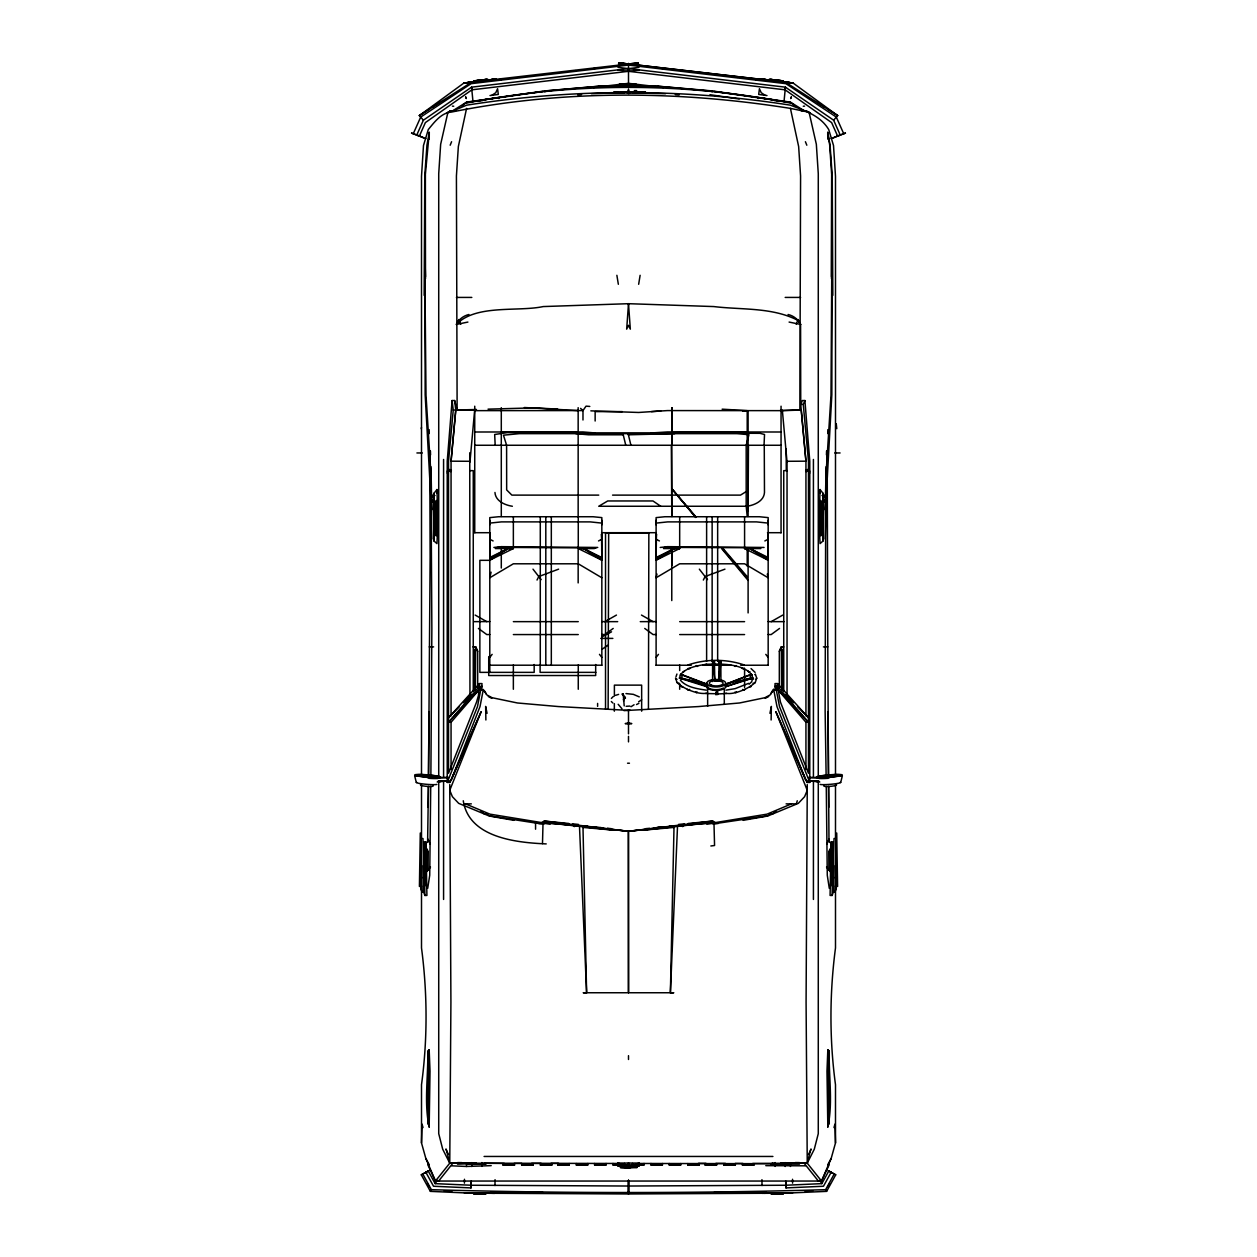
<?xml version="1.0" encoding="UTF-8"?>
<svg xmlns="http://www.w3.org/2000/svg" width="1257" height="1257" viewBox="0 0 1257 1257"><rect width="100%" height="100%" fill="white"/><g stroke="black" fill="none" stroke-linecap="round" stroke-linejoin="round"><path stroke-width="1.5" d="M431.795 509.698L431.214 478.414L426.013 395.217L425.07 295.348L425.322 175.084L429.281 132.362L426.956 145.026L424.756 175.65M425.495 278.645L425.322 175.084M429.737 450.729L430.13 557.04L428.511 775.333L428.967 711.619M628.029 1166.873C629.066 1167.14 629.427 1166.103 628.5 1163.055L639.373 1163.055L638.902 1166.135L634.455 1166.685L635.916 1165.773M626.206 1166.622C620.471 1166.637 632.585 1167.753 628.5 1163.055L617.627 1163.055L618.098 1166.135L621.272 1166.166M427.883 1105.532L427.773 1105.06M621.649 1166.323L620.738 1166.292L628.5 1166.135L628.5 1164.878L628.5 1166.119L632.522 1166.087M712.562 681.561L712.609 660.946L714.872 680.477M782.341 690.344L782.498 649.445M424.175 295.379L424.772 175.179L425.165 394.729L429.721 478.084M471.296 1181.376L471.124 1185.241L435.158 1183.638L428.197 1170.99L425.856 1172.278L433.539 1186.247L470.998 1187.912L471.029 1181.36M475.366 689.779L475.633 646.931L473.26 646.915L475.633 646.931L477.676 651.299L477.676 686.888M421.284 1174.824L428.92 1170.644L421.284 1174.824L430.381 1191.369L470.872 1193.176L628.469 1193.961L628.547 1180.213L628.531 1193.961L786.128 1193.16L826.619 1191.369L835.716 1174.824L828.803 1170.99L821.842 1183.638L785.876 1185.241L785.704 1181.376M807.245 787.998L806.083 1002.128L807.245 1163.165L821.528 1181.046L829.133 1164.878M828.929 851.099L828.803 869.938L830.783 869.938L830.877 854.87M829.306 1096.591L829.447 1097.817L829.683 1096.921M829.714 1101.619L829.369 1103.819L829.746 1102.766M829.761 1103.677L829.321 1103.85M428.276 807.371L428.433 786.411L427.6 842.473M427.521 1104.652L427.647 1105.532M427.82 1100.016C427.396 1095.334 428.59 1102.876 427.207 1100.299C427.05 1101.902 427.914 1099.954 427.946 1100.268M427.584 1099.388L427.804 1098.068M831.238 884.19L831.05 842.08L833.061 842.096L833.187 892.533L832.103 895.455L830.091 895.455L831.05 842.08M421.504 775.522L421.504 176.389L423.483 145.513L428.276 129.581C434.215 122.353 441.38 112.611 451.514 112.062C563.01 89.624 678.293 90.598 790.417 108.385L798.651 146.566L800.583 175.949L799.876 410.018L780.267 410.426M829.101 1103.426L829.431 1101.729L829.746 1102.986M513.359 516.737L513.359 548.555L489.79 560.182L490.104 534.005L489.79 539.253L493.105 540.95M679.676 516.737L679.676 548.555L656.107 560.182L656.437 534.005L656.107 539.253L659.422 540.95M772.521 1163.291L807.245 1163.165L814.3 1149.197L818.276 1133.657L818.276 780.927M829.651 1099.781L829.887 1101.446L829.856 1099.718M489.9 548.555L489.79 558.438L508.032 548.555L489.79 560.182M656.233 548.555L656.107 558.438L674.365 548.555L656.107 560.182M464.414 1183.151L464.462 1179.27M494.975 1185.508L495.054 1179.679M829.117 1107.087L829.369 1106.034M829.683 1101.368L829.149 1098.068L829.856 1101.415L829.384 1099.718M430.727 786.458L429.721 875.233L427.71 888.306L425.824 885.038M430.884 775.27L431.858 628.877L430.884 466.661M420.278 833.014L419.414 886.436L421.378 886.436L421.724 865.602M426.484 872.059L426.877 848.726M427.459 849.889L427.113 871.258L430.475 867.126M427.349 1101.431L427.459 1099.749L427.081 1101.069M427.647 1100.802L427.757 1101.336M829.4 1101.368L829.29 1101.258M628.5 89.985L628.437 92.798L628.5 89.216M771.122 719.994L771.358 706.403L769.944 713.316M825.205 509.698L826.116 466.661M832.103 895.455L833.061 842.096M835.057 891.92L836.031 838.545L834.019 838.545L833.045 891.92L835.057 891.92L836.188 888.762L836.031 838.545M648.439 708.744L648.848 532.952L608.671 532.952L605.528 533.141L605.528 709.058M427.317 1096.921L427.569 1097.848L427.914 1096.591M427.239 1103.677L427.93 1104.4L427.286 1101.729M427.899 1103.426L427.286 1102.326M670.39 992.747L674.035 826.069L677.523 826.038L670.39 992.747L673.595 992.747L583.405 992.747L586.61 992.747L582.965 826.069L579.477 826.038L586.61 992.747M718.658 681.043L719.083 660.868L719.083 663.382M825.205 539.002L827.326 451.216M827.75 433.571L827.844 429.643M831.506 278.645L831.71 175.54L829.683 144.995L827.719 132.362L830.044 145.026L832.244 175.65M429.046 1054.686L429.171 1049.752L427.741 1051.308C428.37 1076.322 423.876 1102.656 429.171 1127.01L430.02 1071.121L429.171 1049.752L429.171 1059.415M542.49 843.604L543.008 823.508M628.437 92.782L628.5 90.048M427.584 1098.162L427.694 1098.995M427.569 1102.169L427.914 1101.933M608.137 708.744L608.671 532.952M427.867 1164.878L435.472 1181.046L449.755 1163.165L452.897 1163.165L438.646 1181.03L435.472 1181.046L425.84 1158.483L421.504 1142.959L422.038 1124.119L423.012 1127.56M826.446 454.908L826.572 450.996M831.506 276.666L831.678 175.084M427.93 1107.197L427.71 1105.736M829.573 1107.213L829.306 1105.861M829.227 1105.06L829.149 1105.343M427.616 1098.209L427.946 1099.137L427.396 1097.251M827.766 139.197L827.719 132.362M829.494 1101.226L829.557 1100.126M829.604 1099.388L829.604 1097.251M427.27 1104.369L427.521 1103.677A4.509 1.257 -89.9 0 1 427.521 1104.165L427.899 1104.4M470.998 1187.912L471.124 1185.241M504.356 1163.448L484.479 1163.291M427.679 1100.692L427.443 1100.095M764.036 445.261L764.523 434.482L760.029 433.319L651.425 432.958L667.514 431.937L781.053 431.999M427.443 1100.912L427.27 1100.111M820.601 532.748L820.758 503.711M822.974 541.044L823.744 508.865L822.926 493.184L820.02 489.539L819.14 525.489L820.067 543.605L822.974 541.044L822.141 525.002L822.926 493.184M434.026 541.044L434.859 525.002L434.074 493.184L436.98 489.539L437.86 525.489L436.933 543.605L434.026 541.044L433.256 508.865L434.074 493.184M436.242 503.711L436.399 532.748M436.792 493.09L436.98 489.539M819.14 505.707L820.947 507.262L819.423 500.616L820.664 500.6L820.915 535.812L821.559 530.658M829.384 1105.532L829.447 1104.652M829.589 1100.818L829.73 1100.111M634.282 92.798L634.408 90.598L636.592 90.583L636.419 92.782M420.105 116.492L419.367 115.565L463.849 83.088L496.326 79.002L483.207 80.747L484.699 80.369M423.939 842.096L423.813 892.533L424.897 895.455L426.909 895.455L425.95 842.08L423.939 842.096L424.897 895.455M425.95 842.08L425.762 884.19M748.104 510.719L748.449 445.261M420.969 838.545L420.812 888.762L421.943 891.92L423.955 891.92L422.981 838.545L420.969 838.545L421.943 891.92M427.207 777.58L427.27 776.716M427.569 777.643L427.631 776.779M437.216 777.627L437.342 776.056M437.562 777.706L437.687 776.135M513.893 820.334L489.224 816.013L458.679 803.349L452.41 796.702L449.755 790.307L481.07 711.886L451.672 779.089L449.755 782.435L447.225 782.42L447.225 461.193L452.096 400.543L454.625 400.543L455.772 410.018L451.059 461.178L451.059 715.846M469.961 462.057L474.659 410.143L453.243 410.018L452.096 400.543M784.007 101.707L785.421 87.157L618.067 67.391M481.588 690.062L481.997 683.572L479.467 683.572L478.446 695.53L476.529 702.144L448.529 773.275L448.529 461.178L453.243 410.018M716.066 693.345L715.767 694.665L716.129 692.528L716.129 694.524A2.043 1.791 0 0 0 718.03 693.33M427.867 1106.459L427.207 1107.15L427.537 1105.956M455.772 410.018L451.059 461.178L469.961 461.288M451.059 769.363L451.059 722.272L481.997 686.416L479.467 686.416L480.787 689.559L477.471 706.623L447.225 782.42M480.787 689.559L483.317 689.559L480.001 706.623L451.672 779.089M785.122 82.208L790.732 82.695M718.611 680.477L720.858 660.946L720.921 681.561M718.815 681.231L719.633 674.129M720.245 668.803L720.858 660.946M829.117 1106.443L828.866 1105.861M601.836 524.829L601.836 520.304M627.84 1166.685L627.934 1165.789M627.84 1167.737L627.573 1166.512L629.427 1166.072M768.168 524.829L768.168 520.304M764.696 79.694L762.826 79.254L772.285 80.574M788.532 82.585L792.884 82.899L790.386 82.773M819.674 535.812L820.947 525.52M472.695 82.004L470.417 82.286L638.367 62.85L628.5 64.013L618.633 62.85L793.151 83.088L837.633 115.565L836.895 116.492M829.211 1098.099L829.211 1099.074L829.416 1098.162M709.969 94.699L739.242 99.02M427.459 1106.223L427.239 1106.946M421.284 428.668L421.472 427.459M496.075 79.191L490.591 79.819M638.65 284.286L640.127 275.299M833.375 137.846L840.226 135.002L837.586 136.007L831.615 122.589L785.091 89.813L785.421 87.157L833.627 120.201L840.226 135.002L845.427 133.085M749.958 671.709A2.058 1.65 -55.9 0 1 747.915 670.971C735.864 663.13 718.046 663.885 705.915 664.309M754.907 674.726A2.058 1.838 -34.4 0 0 755.331 674.035L756.714 678.152L755.331 682.268C749.062 688.899 732.988 695.168 725.823 693.22M427.317 1098.162L427.396 1099.388M829.227 1106.396L829.573 1106.097M495.887 80.102L496.091 79.034M489.79 524.829L489.79 520.304M656.107 524.829L656.107 520.304M466.583 108.385L458.349 146.566L456.417 175.949L457.124 410.018L476.45 409.483M829.384 1098.319L829.636 1098.115M435.566 503.931L436.336 500.6L437.577 500.616L436.053 507.262L437.86 505.707M491.078 572.186L489.79 577.764L513.359 563.796L578.267 563.796L601.836 577.764M656.971 574.04L656.107 577.764L679.676 563.796L744.584 563.796L768.168 577.764L767.304 574.04M494.598 1192.28L494.362 1193.302L487.732 1193.254M840.697 782.467L842.379 775.695M810.765 1149.244L807.245 1163.165L804.103 1163.165L818.354 1181.03L821.528 1181.046L831.16 1158.483L835.496 1142.959L835.496 1084.728C829.369 1039.413 829.526 993.266 835.496 947.935L835.496 885.871M797.252 800.756L796.388 803.867L786.112 803.867M805.941 715.814L805.941 461.178L800.74 404.393L800.583 324.416C798.195 319.404 793.497 315.711 788.045 314.501M495.557 547.973L501.402 546.669L597.751 547.455M663.759 547.785L667.718 546.669L764.067 547.455M833.988 1127.56L834.962 1124.119L835.496 1142.959M706.434 693.22C699.128 694.807 683.274 689.15 676.926 682.268L675.543 678.152A2.058 1.901 0 0 0 677.067 679.346M805.69 470.872L805.941 470.039L806.051 471.045M675.999 676.785L676.926 674.035M681.404 678.136L682.504 674.836L706.497 683.965L705.35 685.615L681.404 678.136L706.497 683.965M753.603 679.047A2.058 1.901 0 0 1 752.833 678.152L725.729 686.636A9.6 3.755 0 0 1 716.129 690.392A9.6 3.755 0 0 1 706.528 686.636L706.858 685.662M623.441 699.458L625.342 697.839L623.629 699.426L623.645 701.17M829.117 1102.892L829.086 1101.933M796.262 324.337L797.849 320.079L800.583 324.416L789.097 322.075M483.317 689.559L486.883 694.932L492.084 697.714L517.444 702.977L558.391 706.56L628.5 710.378L698.609 706.56L739.556 702.977L764.916 697.714L770.117 694.932L773.495 689.307M467.903 322.075L456.417 324.416C475.727 304.037 518.041 312.003 543.197 306.567L628.5 303.691L713.803 306.567C741.85 309.96 772.034 307.085 797.771 320.299M450.179 145.215L451.593 141.727M807.245 784.541L807.245 790.307L804.59 796.702L798.321 803.349L767.776 816.013L743.107 820.334M807.245 790.307L775.93 711.886L805.328 779.089L807.245 782.435L809.775 782.42L779.529 706.623L776.213 689.559L777.533 683.572L775.003 683.572L775.412 690.062M803.27 404.393L804.904 400.543L802.375 400.543L800.74 404.393L803.27 404.393L808.471 461.178L808.471 773.275L780.471 702.144L777.533 686.416L775.003 686.416L805.941 722.272L805.941 769.363M826.76 844.248L828.976 839.173L828.583 786.411L828.724 807.371M450.305 781.461L481.07 711.886M411.573 133.085L413.286 133.698L420.702 117.058L471.092 83.669L638.509 63.903M638.933 67.391L471.579 87.157L423.373 120.201L416.774 135.002L413.286 133.698M423.625 137.846L416.774 135.002L419.414 136.007L425.385 122.589L471.909 89.813L639.247 70.046M630.401 1167.706C633.167 1163.024 627.966 1168.523 631.297 1165.71M779.324 651.299L781.367 646.915L783.74 646.915L781.367 646.931L779.324 651.299L779.324 686.888M827.829 1127.01C833.124 1102.656 828.63 1076.322 829.259 1051.308L827.829 1049.752L826.98 1071.121L827.829 1127.01L827.829 1121.228M822.942 500.742C826.336 504.293 827.42 493.027 822.157 495.541M770.887 693.88L772.238 691.193M772.332 692.277L773.683 689.559L776.213 689.559M537.022 580.043L538.766 576.554L558.611 569.154M703.339 580.043L705.098 576.554L724.943 569.154M808.502 1154.429L811.158 1149.197M639.373 1163.055L627.62 1166.936L629.427 1166.48M458.978 319.482L456.417 324.416C458.679 319.341 463.629 315.711 468.955 314.501M827.75 1164.689L831.16 1158.483M422.776 1173.975L431.402 1189.688C562.712 1193.459 694.288 1193.459 825.598 1189.688L834.224 1173.975M827.766 1187.174L829.526 1183.968M831.176 885.038L829.29 888.306L827.279 875.233L826.273 786.458M430.381 1191.353L431.402 1189.688M435.158 1183.638L437.2 1180.402M706.528 683.227L707.817 681.341A9.6 3.755 0 0 1 723.482 680.807A9.6 3.755 0 0 1 719.413 686.746A9.6 3.755 0 0 1 706.528 683.227L706.528 686.636L679.409 678.152L680.665 674.428C687.155 667.153 697.478 665.66 706.623 664.262M447.225 471.312L448.529 469.411L451.059 469.851M447.225 473.009L448.529 471.092L451.059 471.532M611.389 698.405L613.212 696.551M574.245 826.635L575.36 825.111M489.79 657.38L492.147 654.363M656.107 657.38L658.464 654.363M705.617 693.503L716.38 693.738M634.219 1166.637L633.371 1166.182L634.141 1166.465M622.498 694.791L622.184 693.785L625.467 698.028M833.627 120.201L837.618 115.55L828.002 109.28M434.843 495.541C429.894 493.247 429.878 503.916 434.843 501.622M451.059 722.272L448.529 722.256L479.467 686.416M822.157 501.622L825.205 501.213M479.467 683.572L448.529 717.763L459.245 706.811M624.666 1166.26C619.151 1166.779 630.244 1165.349 626.253 1166.59M620.722 1166.7L624.148 1166.622L623.189 1166.009A5.107 0.848 -0.5 0 0 621.492 1166.197L623.598 1166.245M448.529 722.256L481.997 686.416M631.203 1165.805C633.182 1166.465 630.637 1166.842 632.507 1166.496M629.616 1166.716L632.837 1166.637M463.252 702.71L471.281 694.508M627.604 1166.527L628.971 1165.773L626.662 1166.056L629.191 1166.056M459.229 320.299L460.738 324.337M632.24 1166.103L629.6 1166.276M749.141 684.185L751.592 681.875L752.833 678.152L751.592 674.428L747.915 670.971M633.308 1166.04L634.141 1166.025M634.848 1166.135C638.76 1165.93 631.014 1166.449 633.874 1166.512M725.729 686.636L750.853 678.136L749.753 674.836L724.441 684.751L725.729 686.636L724.441 684.751L751.592 674.428A2.058 1.838 -34.4 0 0 752.315 675.26M775.899 811.221L772.914 813.766L769.048 814.237M462.026 105.855L466.583 102.304L543.008 91.447M635.036 1166.135L636.121 1166.622L634.785 1166.559M626.237 1166.15C628.091 1165.396 622.011 1166.276 627.369 1165.758M622.859 1165.946L624.179 1166.292M613.196 628.437L604.853 634.565L601.836 634.518M779.529 628.437L771.17 634.565L768.168 634.518M602.04 649.272L608.027 645.187M423.373 120.201L419.382 115.55L428.998 109.28M432.204 107.191L438.614 103.011M631.03 706.733L634.062 704.753M638.619 701.783L641.651 699.819M419.382 115.55L470.919 82.632L463.849 83.088L496.326 79.002L490.733 79.804M626.677 1166.48L628.076 1166.512M452.174 111.135L466.583 102.116L544.925 90.913L599.055 86.199L657.945 86.199L712.075 90.913L790.417 102.116L804.826 111.135M746.187 491.581L740.514 495.117L612.568 495.117M624.446 1166.26L620.817 1166.732L623.126 1166.575A5.107 0.848 -0.5 0 0 621.508 1166.622L620.848 1166.276M789.805 1163.338L787.055 1163.998L789.616 1163.306M476.309 1163.338L473.638 1163.998L476.167 1163.306M716.396 690.926L718.046 690.706L716.129 694.037L726.625 693.503M446.534 113.13L450.462 111.04M601.836 621.587L604.853 621.649L616.464 615.066M768.168 621.587L771.17 621.649L782.797 615.066M451.389 470.275L451.027 471.249M450.132 111.04L447.932 112.25L440.657 144.288L438.724 173.67L438.724 777.046M626.127 1166.229C623.126 1166.245 626.882 1166.936 629.003 1165.773M765.277 698.342L768.703 696.504M602.166 636.749L611.546 631.815M636.529 704.548L638.886 703.339M598.521 540.95L601.836 539.253L601.506 534.005L601.836 558.438L583.578 548.555L601.836 560.182L601.71 548.555M764.837 540.95L768.168 539.253L767.838 534.005L768.168 558.438L749.91 548.555L768.168 560.182L768.043 548.555M748.559 683.368L735.141 688.647L725.965 690.14M634.298 1166.685L637.158 1165.852L637.048 1167.47L628.673 1167.989L620.534 1167.549L620.015 1165.977L635.932 1165.726M491.88 95.296L495.777 92.719L497.568 88.713L498.306 94.416L490.01 95.548M489.79 557.495L508.032 548.555M656.107 557.495L674.365 548.555M632.161 1166.575L631.438 1166.213M829.463 1101.006L829.29 1100.126M635.775 1165.695L635.036 1166.559M791.501 803.867L767.069 814.143L706.764 823.995M453.148 110.867L466.583 105.179C573.836 88.351 683.164 88.351 790.417 105.179C804.684 110.695 820.35 115.44 828.724 129.581L833.517 145.513L835.496 176.389L835.496 775.522M453.51 110.773L450.006 111.04L455.678 110.726M845.442 133.101L836.911 136.385M831.128 138.631L837.586 136.007M432.361 501.622L433.461 498.558L432.361 495.525M491.566 79.71L492.964 79.505A79.254 30.278 83.3 0 0 493.608 79.395L492.304 79.694M824.639 495.525L823.539 498.558L824.639 501.622M631.313 1166.229L629.788 1166.292L630.904 1166.637M485.611 1163.699L481.824 1163.416M629.836 1166.245L631.045 1165.726M629.836 1166.669L630.904 1166.213M439.777 781.226L447.115 780.848M823.885 785.704C822.298 787.401 838.152 786.096 836.518 784.651M615.569 695.325L618.633 694.383M494.08 79.317L484.715 80.574M687.94 665C705.994 658.809 726.263 658.809 744.317 665M627.07 84.942L635.728 84.863L634.785 84.863M818.967 781.178L816.39 781.618M634.785 85.287L635.885 84.172L627.62 84.188C628.641 87.047 630.684 84.093 627.777 85.005M630.605 85.429L628.217 85.382L630.951 85.319M638.273 1163.463L772.914 1163.699L772.191 1163.291M765.796 1165.648L805.376 1165.82M624.132 1166.747L623.378 1166.402M749.549 674.915L751.592 674.428M625.782 85.319C625.562 84.643 622.388 85.869 626.646 85.335M750.853 678.136L725.76 683.965L726.892 685.615M724.441 684.751L728.227 683.871M745.26 679.911L752.833 678.152L750.743 678.167M475.24 1163.542L457.517 1164.155M470.024 1163.526L466.551 1164.328L466.551 1166.465L491.204 1165.648M717.857 694.555L716.537 694.288A2.058 1.681 0 0 0 718.03 693.188M818.087 777.109L820.161 776.669M622.278 85.366L623.095 85.366L620.33 84.957L636.529 85.256L619.371 85.319L619.355 84.25L627.62 84.188M627.557 763.219L629.443 763.219M628.484 84.973C629.694 84.738 626.065 85.366 631.234 85.303M628.83 1166.669L637.048 1166.402L620.518 1166.496L637.048 1167.47M495.777 79.097L493.954 79.301M805.941 469.851L808.471 469.411L809.775 471.312M805.941 471.532L808.471 471.092L809.775 473.009M620.33 85.382L623.095 84.926M440.61 781.618L438.033 781.178M466.504 82.789L464.116 82.899L466.708 82.758M624.053 85.397L625.876 85.46L624.525 85.397M634.486 84.863L631.862 84.989L635.649 84.863L632.428 84.895M632.02 84.973L634.062 85.287M621.681 85.397L620.361 85.382L621.995 84.926M713.033 823.948L767.697 815.809M628.799 85.272L627.384 85.35L627.526 84.203L635.885 84.172M461.775 1162.615L457.517 1162.599M482.688 99.963L498.683 97.59L498.683 98.533M420.482 784.651C418.848 786.096 434.702 787.401 433.115 785.704M466.583 103.215L466.583 103.058C573.538 82.176 683.462 82.176 790.417 103.058L790.417 103.215M478.257 80.385L475.413 80.747M492.288 79.537L493.687 79.348M489.193 80.008L481.227 80.982M491.456 79.819L494.08 79.474M710.865 845.977L714.557 845.505L713.992 823.508M471.831 82.176L473.025 82.035L463.849 83.088M474.879 81.736L474.47 81.815M483.725 80.668L480.064 81.139L483.709 80.621M486.758 80.401L490.057 79.977L488.077 80.165M623.959 710.629L630.26 710.284M645.375 829.62L674.365 826.022M678.23 825.535L685.961 824.576M474.36 1163.903L469.16 1163.903M787.84 1163.903L782.64 1163.903M481.227 80.039L487.779 79.317L484.071 79.71M464.132 83.041L468.845 82.538M480.221 81.061L483.002 80.715M477.597 81.218L483.191 80.637M483.159 79.867L486.522 79.458L484.589 79.647M476.089 81.579L479.373 81.202M477.487 80.464L479.703 80.212M481.714 80.039L483.882 79.788M482.264 80.935L484.024 80.731M497.835 79.867L501.747 79.411M519.298 77.337L523.195 76.881M571.951 71.115L575.847 70.659M593.398 68.585L597.295 68.129M614.846 66.055L618.743 65.584M476.89 101.251L482.719 100.56M593.508 87.471L628.5 83.339L663.492 87.471M483.065 79.819L473.59 80.951L476.23 80.668M479.797 80.841L481.321 80.652M478.854 80.982L482.719 80.527M478.461 80.432L480.284 80.212M470.809 82.004L478.713 81.265M466.19 82.852L471.878 82.208M621.539 85.02L620.471 85.067M475.382 80.778L477.361 80.542M437.2 781.995L448.152 780.786L438.803 781.273M656.845 827.782L662.518 827.169L656.767 827.467M674.035 826.069L628.437 831.301L543.857 821.025L568.855 823.492M643.065 830.123L714.966 822.267L678.45 825.629M628.484 84.188L627.384 85.35L628.877 84.91M467.855 82.648L464.116 82.899M622.278 84.942L623.032 85.382M490.104 523.069L501.402 521.891L590.224 521.891L601.506 523.069M656.437 523.069L667.718 521.891L756.541 521.891L767.838 523.069M493.875 547.455L501.402 546.669M660.192 547.455L667.718 546.669M678.513 824.435L684.295 823.869M688.145 823.492L713.143 821.025L628.5 831.286L555.327 823.571L538.829 823.524L489.303 815.809M624.242 84.926L625.687 85.005M632.428 85.319C639.153 84.69 631.391 86.639 631.093 84.188M645.799 828.646L649.633 828.284M657.317 827.577L661.166 827.232M668.85 826.509L674.616 825.99M577.717 94.919L581.598 94.574M591.293 93.709L614.72 92.845M646.946 829.824L674.161 827.405M775.176 1163.416L771.389 1163.699M544.925 91.038L599.055 86.277L599.055 87.22M771.217 1193.192L781.367 1193.034M509.556 548.853L513.359 548.555L495.337 548.555M675.873 548.853L679.676 548.555L663.476 548.555M674.71 433.649L628.406 434.796M640.614 91.902L642.358 91.84L640.614 91.902L640.771 92.782L645.14 92.719L643.411 91.84C651.535 92.075 632.067 91.698 645.14 91.902M641.997 92.704L640.614 92.704L642.327 91.871M627.384 84.926L628.736 84.895M628.437 85.287L627.777 85.335M427.789 1105.877L427.883 1106.443M660.742 411.008L638.65 412.469L590.853 410.85M633.732 85.397L632.617 85.413M629.144 85.005L632.082 85.413M651.425 411.605L667.514 410.583L781.053 410.646M621.021 84.942L621.257 84.957M785.075 1193.05L792.711 1192.862L762.119 1193.286L765.262 1193.286M803.27 106.232L804.574 106.154M629.788 723.325L625.2 723.592L631.8 723.592L627.212 723.325M629.584 84.942L631.454 85.366M626.127 706.293L629.93 706.088M617.753 91.84L618.193 92.782L614.107 92.782L615.647 91.871M615.239 91.855C616.92 92.421 612.646 92.987 615.254 92.719M627.777 84.91L628.469 84.863M629.27 85.005L630.605 85.005M629.82 85.366L630.857 85.429M785.876 1185.241L786.002 1187.912L823.461 1186.247L831.144 1172.278L828.08 1170.644L835.716 1174.824M805.108 1191.322L812.698 1190.976M626.834 84.91L625.263 85.005L626.379 84.91M625.687 1166.245L627.29 1166.197M625.405 92.704L624.21 91.855L628.076 92.719M782.341 410.709L801.228 410.018L805.941 461.178L787.039 461.288L787.039 695.341M782.671 1193.066L782.388 1193.019M645.14 92.767L641.997 91.824M488.046 409.153L534.429 407.849L557.762 409.122M625.185 91.902L627.29 91.902L624.76 91.918M486.003 1164.155L471.768 1164.359L471.768 1166.48M799.483 1164.155L770.997 1164.155M617.281 91.887L614.186 91.855L617.281 91.902L617.281 92.782M614.107 92.782L615.537 92.751M773.385 1194.087L772.269 1194.119L776.292 1194.103M781.053 1194.024L782.247 1193.993L778.146 1194.009M640.756 92.767L641.651 92.767M485.626 1193.207L474.329 1193.066M630.338 91.902L633.434 91.918L633.434 92.782L629.427 92.704L630.338 91.918C629.16 96.082 624.242 90.551 630.213 92.657M742.981 411.196L746.909 411.118M473.936 621.649L489.79 621.587M640.253 621.649L656.107 621.587M489.79 634.518L486.773 634.565L478.414 628.437M656.107 634.518L653.09 634.565L644.747 628.437M439.369 777.674L448.435 777.517L439.102 777.674M774.375 1194.071L771.107 1194.15L775.05 1194.119M780.063 1194.04L783.362 1193.977L779.387 1193.993M783.315 1193.082L792.193 1192.893M773.919 1194.071L779.12 1193.993M778.9 1194.071L780.55 1194.04M622.843 91.918L619.418 91.902L619.418 92.782L622.985 92.782L622.529 91.918M782.451 1163.244L807.245 1162.851M435.472 1181.046L821.528 1181.046M763.989 1193.286L762.402 1192.28M775.538 1193.427L778.13 1193.38M775.538 1194.056L776.826 1194.024M777.612 1194.087L779.089 1194.071M625.342 697.839L624.399 696.441M651.425 432.958L595.142 432.958L582.981 431.937L507.388 432.628L494.677 434.482L495.179 445.261M672.024 432.628L747.208 431.999M809.885 780.848L817.223 781.226M454.327 1163.196L461.696 1163.149M769.771 1193.27L764.177 1193.302M619.355 84.25L627.526 84.203M627.526 85.256L619.371 85.319L635.885 85.225M817.773 780.801L809.979 780.848M767.037 1193.27L769.268 1193.254M621.948 1166.292L622.875 1166.37M785.986 1185.241L628.5 1186.027L471.014 1185.241M713.897 1192.532L766.047 1192.264M822.439 495.651L824.938 495.635M822.439 501.527L824.938 501.527M601.836 665.204L489.79 665.204M768.168 665.204L740.734 665.252M805.941 722.272L808.471 722.256L777.533 686.416M484.086 1156.456L772.914 1156.456M514.066 1163.432L521.828 1163.416M531.522 1163.401L541.217 1163.385M550.927 1163.369L558.689 1163.353M618.727 1163.463L449.755 1163.165L442.7 1149.197L438.724 1133.657L438.724 780.927M503.083 1165.082L514.522 1165.066L514.522 1163.652M521.655 1163.636L521.655 1165.145L533.094 1165.035L533.094 1163.621M540.4 1163.605L540.4 1165.113L551.839 1165.003L551.839 1163.589M557.747 1163.573L557.747 1165.082L569.185 1164.972M576.319 1164.956L587.757 1164.94M594.577 1164.925L606.031 1164.893M613.007 1164.893L624.446 1164.862L624.446 1163.448M514.522 1165.16L503.083 1165.176L503.083 1163.668M521.655 1165.145L533.094 1165.129M540.4 1165.113L551.839 1165.098M557.747 1165.082L569.185 1165.066L569.185 1163.558M618.727 1164.972L613.007 1164.988L613.007 1163.463M599.055 86.34L657.945 86.466M614.107 91.918L618.193 91.918M624.21 91.855L626.347 91.887L626.347 92.751M618.633 92.845L624.509 92.845M632.35 92.845L665.566 93.709M429.234 139.197L429.281 132.362M456.417 297.422L471.815 297.422M785.185 297.422L800.583 297.422M474.737 410.646L582.981 410.583L586.045 406.137L589.8 406.435M622.309 411.605L595.142 411.605L595.142 421.016M474.737 431.999L578.157 431.937M595.142 432.958L501.292 431.999M623.236 434.796L588.559 434.796L575.832 433.649M474.737 445.261L781.053 445.261M416.915 452.96L422.258 452.96M834.742 452.96L840.085 452.96M469.694 470.652L473.26 470.652L473.26 691.067M787.306 470.652L783.74 470.652L783.74 691.067M598.741 495.117L511.866 495.117L506.665 489.916L506.602 445.261L503.46 435.189L519.33 433.649L736.916 433.649L748.968 434.686L746.187 445.261L746.187 506.257L747.208 516.438M474.737 532.701L489.916 532.701M601.553 532.701L656.17 532.701M767.493 532.701L781.053 532.701M501.197 547.392L596.069 547.973M667.514 547.392L760.516 547.785M594.467 548.555L578.267 548.555L578.267 516.737M760.784 548.555L744.584 548.555L744.584 516.737M489.79 560.323L479.86 560.323L479.86 672.369L534.178 672.369L534.178 664.513M513.359 621.649L578.267 621.649M604.853 621.649L617.69 621.649M679.676 621.649L744.584 621.649M771.17 621.649L784.007 621.649M513.359 634.565L578.267 634.565M679.676 634.565L744.584 634.565M600.767 638.399L612.85 638.399M429.218 646.884L433.618 646.884M823.382 646.884L827.782 646.884L828.489 775.333L828.033 711.619M489.79 656.657L488.722 656.657L488.722 675.528L595.677 675.528L595.677 664.513M691.224 665.252L656.107 665.204M702.773 665.252L731.118 665.252M595.818 672.369L540.101 672.369L540.101 664.513M464.132 803.867L471.328 803.867M491.738 1193.286L494.881 1193.286L464.289 1192.862L471.925 1193.05M718.171 823.524L701.673 823.571L628.5 831.286L582.965 826.069M698.311 1163.353L706.073 1163.369M715.783 1163.385L725.478 1163.401M735.172 1163.416L742.934 1163.432M752.644 1163.448L772.914 1163.385M643.993 1164.893L632.554 1164.862L632.554 1163.448M650.969 1164.893L662.423 1164.925M669.243 1164.94L680.681 1164.956M687.815 1164.972L699.253 1164.988L699.253 1163.573M705.161 1163.589L705.161 1165.098L716.6 1165.019L716.6 1163.605M723.906 1163.621L723.906 1165.129L735.345 1165.05L735.345 1163.636M742.478 1163.652L742.478 1165.16L753.917 1165.082M638.273 1164.972L643.993 1164.988L643.993 1163.463M699.253 1165.082L687.815 1165.066L687.815 1163.558M705.161 1165.098L716.6 1165.113M723.906 1165.129L735.345 1165.145M742.478 1165.16L753.917 1165.176L753.917 1163.668M432.062 495.635L434.561 495.651M431.795 501.213L434.058 500.742M432.062 501.527L434.561 501.527M795.304 1162.568L799.483 1162.599M795.304 1163.149L802.673 1163.196M490.953 1192.264L543.103 1192.532M681.514 678.167L679.409 678.152L692.67 681.231M439.227 780.801L447.021 780.848M476.497 1193.993L474.753 1193.993L478.1 1194.071M483.049 1194.134L484.809 1194.134L477.88 1193.993M477.613 1193.993L473.638 1193.977L478.854 1194.009M481.95 1194.119L485.893 1194.15L484.306 1194.087M464.807 1192.893L473.685 1193.082M480.708 1194.103L483.615 1194.087M466.551 1166.465L451.624 1165.82M478.87 1193.38L481.462 1193.427M477.911 1194.071L479.388 1194.087M480.174 1194.024L481.462 1194.056M817.898 777.674L808.565 777.517L817.631 777.674M449.755 1162.851L474.549 1163.244M827.782 646.884L827.185 451.373M620.534 1167.549L628.83 1167.769M444.302 1190.976L451.892 1191.322M615.113 92.719L615.254 91.84M625.986 693.581L633.339 694.351L639.263 696.881M818.197 781.273L808.848 780.786L819.8 781.995M801.196 110.726L806.868 111.04L810.466 113.13M524.358 407.519L578.157 410.583M722.147 409.169L747.208 410.646L747.208 445.261M452.426 106.154L453.73 106.232M778.287 81.265L793.151 83.088L786.081 82.632L837.618 115.55M538.829 823.524L543.967 823.948M792.884 82.899L789.145 82.648L790.103 82.742M784.949 82.161L783.975 82.035L793.151 83.088M626.992 1166.527L627.84 1166.81M601.05 827.53L595.834 827.232M748.386 548.853L744.584 548.555L768.168 560.182M582.07 548.853L578.267 548.555L601.836 560.182M546.214 843.903C516.297 842.63 468.861 837.696 463.267 800.756M712.075 91.18L657.945 86.277L657.945 87.22M582.839 827.405L610.054 829.824M675.26 94.574L679.141 94.919M578.55 825.629L542.034 822.267L613.935 830.123M582.384 825.99L588.15 826.509M607.367 828.284L611.201 828.646M781.587 80.747L779.513 80.464M572.705 823.869L578.487 824.435M782.53 81.815L782.121 81.736M780.77 80.668L783.41 80.951L773.935 79.819M607.351 828.567L611.201 828.976M772.929 79.71L769.221 79.317L778.539 80.432M779.639 80.542L781.618 80.778M550.236 823.995L489.931 814.143L465.499 803.867M774.281 79.867L770.541 79.458L774.862 80.008M778.303 80.385L780.204 80.621M618.633 62.85L786.615 82.286L780.927 81.406M768.923 80.165L766.959 79.898L769.425 80.291M775.679 80.652L778.664 80.998M774.202 80.495L778.209 81.014M777.297 80.212L778.743 80.385M775.208 80.668L773.746 80.495L779.403 81.218M775.773 80.982L780.911 81.579M776.59 81.155L772.976 80.731M786.191 82.004L760.674 79.002L765.544 79.819M638.257 65.584L642.154 66.055M659.705 68.129L663.602 68.585M681.153 70.659L685.049 71.115M733.805 76.881L737.702 77.337M755.253 79.411L759.165 79.867M618.491 63.903L785.908 83.669L836.298 117.058L843.714 133.698M617.753 70.046L785.091 89.813M774.281 100.56L780.11 101.251M763.046 79.301L761.255 79.254M791.03 82.821L792.868 83.041M773.291 80.621L776.936 81.061L773.275 80.668M776.779 81.061L767.807 80.008M467.384 1163.306L469.945 1163.998L467.195 1163.338M487.952 814.237L484.086 813.766L481.101 811.221M571.039 824.576L578.77 825.535M582.635 826.022L611.625 829.62M762.92 79.317L763.392 79.395A79.254 30.278 -83.3 0 0 764.036 79.505L770.242 80.401M780.833 1163.306L783.362 1163.998L780.691 1163.338M766.99 95.548L758.694 94.416L759.432 88.713L761.223 92.719L765.12 95.296M763.313 79.348L764.712 79.537M760.925 79.191L766.409 79.819M713.992 91.447L790.417 102.383L794.974 105.855M774.312 99.963L758.317 97.59L758.317 98.533M706.293 690.14C696.975 688.789 686.275 687.155 680.398 680.21M512.369 506.257C504.968 505.141 495.478 501.04 494.959 492.461M436.839 776.669L438.913 777.109A11.454 1.068 4.8 0 1 420.498 776.307A11.454 1.068 4.8 0 1 423.625 774.721A11.454 1.068 4.8 0 1 438.96 777.172M682.504 674.836L680.665 674.428A2.058 1.838 34.4 0 1 680.241 675.04M786.976 1163.526L790.449 1164.328L790.449 1166.465M704.03 683.871L707.817 684.751L680.665 674.428L682.708 674.915M781.76 1163.542L785.232 1164.359L785.232 1166.48M790.417 108.385L809.068 112.25L816.343 144.288L818.276 173.67L818.276 777.046M617.627 1163.055L628.5 1166.135L628.5 1163.055L628.5 1166.135M420.089 136.385L411.558 133.101M419.414 136.007L425.872 138.631M749.91 548.555L768.168 557.495M583.578 548.555L601.836 557.495M488.297 696.504L491.723 698.342M641.479 615.066L653.09 621.649M475.146 615.066L486.773 621.649M818.386 103.011L824.796 107.191M660.742 506.257L652.964 500.962L607.728 500.962L598.741 506.257L747.067 506.257C754.467 505.141 763.957 501.04 764.476 492.461L764.256 445.261M705.35 685.615L706.528 686.636M580.561 408.384L582.981 410.583L582.981 419.995M751.042 668.567L755.064 672.369M611.342 701.547L612.85 703.009M785.719 694.508L793.748 702.71M797.755 706.811L808.471 717.763L777.533 683.572M775.003 686.416L808.471 722.256M695.734 517.491L672.024 489.02L696.127 517.114M722.744 548.162L748.104 577.717L748.104 549.529M618.161 704.281L621.979 708.759M672.024 489.02L695.734 517.067M721.911 548.068L748.104 579.053L748.104 612.929M721.911 548.948L748.104 580.404M826.525 867.126L829.887 871.258L829.541 849.889M699.332 569.154L707.487 579.618M765.796 654.363L768.168 657.38M532.999 569.154L541.17 579.618M599.479 654.363L601.836 657.38M681.64 825.111L682.755 826.635M819.8 1180.402L821.842 1183.638M825.598 1189.688L826.619 1191.353M425.84 1158.483L429.25 1164.689M427.474 1183.968L429.234 1187.174M798.022 319.482L800.583 324.416M445.842 1149.197L448.498 1154.429M484.762 691.193L486.113 693.88M475.633 646.915L477.676 651.299M775.93 711.886L806.695 781.461M428.024 839.173L430.24 844.248M805.407 141.727L806.821 145.215M805.328 779.089L776.999 706.623L773.683 689.559M623.472 694.728L623.158 693.738L624.21 705.9M454.625 400.543L457.124 410.018M446.235 1149.244L449.755 1163.165L450.917 1002.128L449.755 787.998M414.621 775.695L416.303 782.467M628.123 433.649L630.92 445.261M622.969 433.649L625.766 445.261M716.6 690.957L716.129 694.037M820.664 500.6L821.434 503.931M625.09 1165.805L625.295 1167.674M487.056 713.316L485.642 706.403L485.878 719.994M760.909 79.034L761.113 80.102M616.873 275.299L618.35 284.286M472.019 89.797L471.579 87.157L472.993 101.707M836.785 428.668L836.251 423.735M828.976 839.173L829.4 842.473M436.053 525.52L437.326 535.812M435.441 530.658L436.085 535.812L436.336 500.6M713.426 670.578L712.609 660.946M804.904 400.543L809.775 461.193L809.775 782.42M671.772 510.719L671.332 445.261M782.341 410.143L787.039 462.057M829.73 776.716L829.793 777.58M829.369 776.779L829.431 777.643M819.658 776.056L819.784 777.627M819.313 776.135L819.438 777.706M829.321 1103.976L829.447 1104.227A4.509 1.257 89.9 0 1 829.494 1103.677M820.02 489.539L820.208 493.09M425.212 266.877L425.495 276.666M430.428 450.996L430.554 454.908M827.954 1054.686L827.829 1049.752L827.829 1059.415M714.824 681.043L714.4 660.868L714.4 663.382M429.156 429.643L429.25 433.571M429.674 451.216L431.795 539.002M836.722 833.014L837.586 886.436L835.622 886.436L835.277 865.602M830.123 848.726L830.516 872.059M826.116 775.27L825.142 711.556L825.786 478.414L830.987 395.217L831.788 266.877M792.538 1179.27L792.586 1183.151M761.946 1179.679L762.025 1185.508M628.657 1166.936L628.673 1167.989M781.367 646.931L781.634 689.779M428.071 851.099L428.197 869.938L426.217 869.938L426.123 854.87M832.825 295.379L832.228 175.179L831.835 394.729L827.279 478.084L827.263 450.729M786.191 448.843L786.269 470.369M785.971 1181.36L786.002 1187.912M474.502 649.445L474.659 690.344M835.496 784.745L835.496 838.529M835.496 877.04L835.496 878.297M813.42 459.465L813.42 777.03M813.42 780.911L813.42 899.446M807.245 780.801L807.245 782.435M785.232 1162.599L785.232 1164.108M782.325 651.582L782.325 688.726M781.053 406.2L781.053 532.858M775.176 1162.568L775.176 1166.402M768.168 665.362L768.168 517.617L759.385 516.737L664.89 516.737L656.107 517.617L656.107 665.362M748.104 410.646L748.104 516.438M747.208 549.529L747.208 566.2M744.584 668.693L744.584 687.39M724.299 688.647L724.299 704.36M717.653 516.737L717.653 661.339M712.075 90.913L712.075 91.855M712.138 516.737L712.138 661.339M707.644 686.683L707.644 706.324M706.623 516.737L706.623 661.339M680.681 1163.542L680.681 1165.05L669.243 1165.035L669.243 1163.511M679.676 664.953L679.676 670.562M679.676 683.651L679.676 689.26M672.024 407.661L672.024 445.261M672.024 510.719L672.024 516.438M672.024 549.529L672.024 565.461M671.772 407.661L671.772 516.438M671.772 549.529L671.772 600.579M662.423 1163.511L662.423 1165.019L650.969 1165.003L650.969 1163.479M641.651 711.195L641.651 685.128L614.39 685.128L614.39 696.142M638.792 91.84L638.792 92.782M637.818 91.84L637.818 92.782M632.507 91.84L632.507 92.782M628.5 63.384L628.5 83.339M628.5 86.277L628.5 87.597M628.5 709.734L628.5 733.837M628.5 736.351L628.5 741.881M628.5 1055.676L628.5 1059.494M628.5 1180.213L628.5 1193.961M624.336 91.871L624.336 92.751M622.074 91.84L622.074 92.782M618.067 91.84L618.067 92.704M616.213 91.887L616.213 92.751M614.594 91.84L614.594 92.719M614.343 703.606L614.343 711.195M606.031 1163.479L606.031 1165.003L594.577 1165.019L594.577 1163.511M601.836 665.362L601.836 517.617L593.053 516.737L498.558 516.737L489.79 517.617L489.79 672.369M597.609 703.417L597.609 706.34M587.757 1163.511L587.757 1165.035L576.319 1165.05L576.319 1163.542M578.157 407.661L578.157 516.438M578.157 549.529L578.157 582.918M578.267 664.953L578.267 689.26M551.32 516.737L551.32 665.393M545.805 516.737L545.805 665.393M544.925 90.913L544.925 91.855M540.29 516.737L540.29 665.393M535.561 822.204L535.561 829.211M513.359 664.953L513.359 689.26M501.292 407.677L501.292 516.438M501.292 549.529L501.292 568.038M481.824 1162.568L481.824 1166.402M474.737 406.2L474.737 532.858M474.675 651.582L474.675 688.726M471.768 1162.599L471.768 1164.108M469.741 452.756L469.961 695.341M449.755 780.801L449.755 782.435M449.755 784.541L449.755 790.307M443.58 459.465L443.58 777.03M443.58 780.911L443.58 899.446M429.171 1121.228L429.171 1127.01M421.504 784.745L421.504 838.529M421.504 877.04L421.504 878.297M421.504 885.871L421.504 947.935C427.474 993.266 427.631 1039.413 421.504 1084.728L421.504 1142.959M840.336 782.247A10.496 0.99 -4.8 0 1 832.935 784.069A10.496 0.99 -4.8 0 1 820.114 784.431M828.222 778.303A11.454 1.068 -4.8 0 1 818.983 778.444M818.731 777.643A11.454 1.068 -4.8 0 1 832.04 775.868A11.454 1.068 -4.8 0 1 840.744 776.307M723.435 687.988A8.61 3.378 0 0 1 714.84 689.653A8.61 3.378 0 0 1 707.644 687.17M756.714 678.152A2.058 1.901 0 0 1 755.96 679.047M755.331 682.268A2.058 1.838 34.4 0 1 753.053 683.227M684.327 670.971A2.058 1.65 55.9 0 1 683.022 671.867M736.413 691.916A2.058 0.943 77.3 0 1 735.046 692.073M679.189 683.227A2.058 1.838 -34.4 0 1 676.926 682.268M744.82 689.386A2.058 1.351 68.6 0 1 742.62 689.417M690.172 667.986A2.058 1.351 68.6 0 1 688.223 668.315M697.776 665.707A2.058 0.943 77.3 0 1 696.205 665.55M751.277 686.102A2.058 1.65 55.9 0 1 749.596 686.951M736.036 665.55A2.058 0.943 -77.3 0 1 734.481 665.707M744.285 668.017A2.058 1.351 -68.6 0 1 742.086 667.986M689.637 689.417A2.058 1.351 -68.6 0 1 687.422 689.386M697.211 692.073A2.058 0.943 -77.3 0 1 695.828 691.916M682.661 686.951A2.058 1.65 -55.9 0 1 680.98 686.102M436.886 784.431A10.496 0.99 4.8 0 1 424.065 784.069A10.496 0.99 4.8 0 1 416.664 782.247M438.017 778.444A11.454 1.068 4.8 0 1 428.778 778.303M416.256 776.307A11.454 1.068 4.8 0 1 424.96 775.868A11.454 1.068 4.8 0 1 438.269 777.643M428.606 1071.404L427.741 1123.994L427.741 1051.308L428.606 1071.404M628.437 831.741L628.5 992.653L628.437 831.741M829.259 1051.308L828.394 1071.404L829.259 1123.994L829.259 1051.308M628.5 303.691L626.677 329.161L628.5 325.312L630.323 329.161L628.5 303.691M791.376 96.93L790.669 98.47L791.376 96.93M773.809 80.637L760.674 79.002L773.793 80.747M715.783 681.184L716.773 681.247L715.783 681.184M820.098 775.962L818.04 776.386A13.057 1.226 -4.8 0 0 828.174 777.392A13.057 1.226 -4.8 0 0 841.53 774.642A13.057 1.226 -4.8 0 0 820.098 775.962M466.331 98.47L465.624 96.93L466.331 98.47M628.217 91.902L626.63 91.902L628.217 91.902M635.743 91.918L634.832 92.782L635.743 91.84M640.112 91.84L636.529 91.84L636.529 92.719L640.112 92.719L640.112 91.84M638.902 1164.878L618.098 1164.878L618.098 1166.135L638.902 1166.135L638.902 1164.878M438.96 776.386L436.902 775.962A13.057 1.226 4.8 0 0 415.47 774.642A13.057 1.226 4.8 0 0 428.826 777.392A13.057 1.226 4.8 0 0 438.96 776.386M822.612 777.502A11.454 1.068 -4.8 0 0 840.666 775.239A11.454 1.068 -4.8 0 0 824.639 775.475A11.454 1.068 -4.8 0 0 822.612 777.502M711.321 685.144A6.898 2.703 0 0 0 722.885 683.934A6.898 2.703 0 0 0 714.416 680.618A6.898 2.703 0 0 0 711.321 685.144"/></g></svg>
